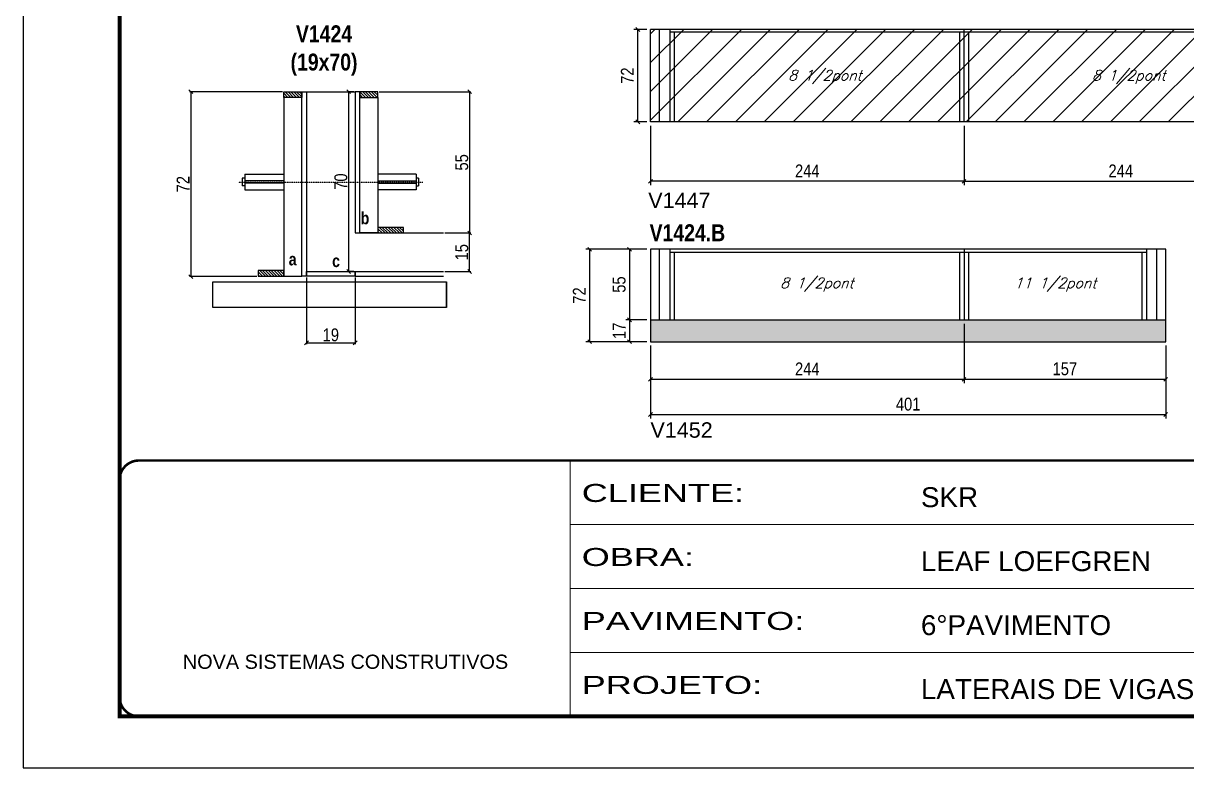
# Model space of a CAD drawing. Extents: x 3309 to 9563, y -2522 to 14608.
# Drawn here: x 8078 to 8983, y 7815 to 8395 of the extents above; entities that cross this region are included whole.
import ezdxf

# ---------------------------------------------------------------- set-up
doc = ezdxf.new("R2010")
doc.units = 0
for name, pattern in [('CONTINUO', [0]), ('DASHED', [0.75, 0.5, -0.25]), ('HIDDEN', [0.375, 0.25, -0.125])]:
    doc.linetypes.add(name, pattern=pattern)
for name, color, linetype in [('5', 5, 'Continuous'), ('barrote', 251, 'Continuous'), ('COTA', 241, 'Continuous'), ('detalhes', 4, 'Continuous'), ('NOMENCLATURA', 7, 'Continuous'), ('Painéis', 200, 'Continuous'), ('SARR_2.2x10', 60, 'Continuous'), ('SARR_2.2x7', 40, 'Continuous'), ('SARR_3.5x7', 81, 'Continuous'), ('TENSOR', 3, 'Continuous'), ('texto', 7, 'Continuous')]:
    doc.layers.add(name, color=color, linetype=linetype)
for name, color, linetype, lineweight in [('CONCRETO', 251, 'Continuous', 25), ('Folhas', 255, 'Continuous', 9), ('Hachura', 251, 'Continuous', 9), ('SARRAFO DE PRESSAO', 251, 'DASHED', 9)]:
    doc.layers.add(name, color=color, linetype=linetype, lineweight=lineweight)
doc.layers.add('Laje_Perimetro', color=7, linetype='Continuous', plot=False)
doc.styles.add('ARIAL', font='arial.ttf')
doc.styles.add('COTA TECNICA', font='techl___.ttf', dxfattribs={"height": 10})
doc.styles.add('COTA TECNICA 2X', font='techl___.ttf', dxfattribs={"height": 10})
doc.styles.add('Romans', font='romans.shx')
doc.styles.get("Standard").update_dxf_attribs({"font": 'arial.ttf'})
doc.styles.add('TECNICA', font='techb___.ttf', dxfattribs={"height": 10})
doc.styles.add('Tecnologia', font='')
doc.styles.get('Tecnologia').set_extended_font_data('Forgotten Futurist')
doc.dimstyles.new('PAINEL', dxfattribs={"dimtxt": 10, "dimasz": 3, "dimexe": 3, "dimexo": 3, "dimgap": 3, "dimtad": 1, "dimdec": 1, "dimzin": 12, "dimdsep": 46, "dimtxsty": 'COTA TECNICA', "dimblk1": 'OBLIQUE', "dimblk2": 'OBLIQUE', "dimsah": 1, "dimcen": 0.9, "dimclrd": 4, "dimclre": 4, "dimclrt": 240, "dimadec": 1, "dimazin": 3, "dimtfac": 1, "dimtdec": 1, "dimtmove": 0, "dimatfit": 3, "dimfxl": 1, "dimtolj": 1, "dimtzin": 12, "dimarcsym": 0})
doc.dimstyles.new('SECAO', dxfattribs={"dimscale": 0.333333, "dimtxt": 5, "dimasz": 9, "dimexe": 3, "dimexo": 3, "dimgap": 3, "dimtad": 1, "dimdec": 1, "dimlfac": 0.5, "dimzin": 12, "dimdsep": 46, "dimtxsty": 'COTA TECNICA 2X', "dimblk1": 'OBLIQUE', "dimblk2": 'OBLIQUE', "dimsah": 1, "dimcen": 0.9, "dimclrd": 4, "dimclre": 4, "dimclrt": 240, "dimadec": 1, "dimazin": 3, "dimtfac": 1, "dimtdec": 1, "dimtmove": 0, "dimatfit": 3, "dimfxl": 1, "dimtolj": 1, "dimtzin": 12, "dimarcsym": 0})

# ---------------------------------------------------------------- blocks, each defined once
blk = doc.blocks.new('9999999999')
at = {"color": 30, "linetype": 'CONTINUO'}
for p, q in [((98564.56, 34230.21), (98564.56, 34429.45)), ((98564.56, 34379.64), (99583.98, 34379.64)), ((98564.56, 34329.83), (99487.98, 34329.83)), ((98564.56, 34280.02), (99487.98, 34280.02))]:
    blk.add_line(p, q, dxfattribs=at)
at = {"color": 30, "linetype": 'CONTINUO', "const_width": 2}
blk.add_lwpolyline([(99583.98, 34230.21), (99583.98, 34414.45, 0.414214), (99568.98, 34429.45), (98228.98, 34429.45, 0.414214), (98213.98, 34414.45), (98213.98, 34245.21, 0.414214), (98228.98, 34230.21), (99583.98, 34230.21)], format="xyb", dxfattribs=at)
at = {"layer": 'Folhas'}
blk.add_lwpolyline([(98138.98, 34190.21), (99623.98, 34190.21), (99623.98, 35240.21), (98138.98, 35240.21)], close=True, dxfattribs=at)
at = {"layer": 'Folhas', "color": 30, "const_width": 3}
blk.add_lwpolyline([(98213.98, 34230.21), (99583.98, 34230.21), (99583.98, 35200.21), (98213.98, 35200.21)], close=True, dxfattribs=at)
at = {"color": 7, "linetype": 'Continuous', "ltscale": 5, "style": 'ARIAL'}
for s, height, p in [('SKR', 15.483, (98837.68, 34393.13)), ('LEAF LOEFGREN', 15.4829, (98837.68, 34343.32)), ('6°PAVIMENTO', 15.4829, (98837.68, 34293.51)), ('NOVA SISTEMAS CONSTRUTIVOS', 11.0592, (98263.19, 34267.21)), ('LATERAIS DE VIGAS', 15.4829, (98837.68, 34243.7))]:
    blk.add_text(s, height=height, dxfattribs=at).set_placement(p)
at = {"layer": 'Folhas', "color": 7, "style": 'Tecnologia', "width": 1.5}
for s, p in [('CLIENTE:', (98573.65, 34397.17)), ('OBRA:', (98573.65, 34347.31)), ('PAVIMENTO:', (98573.65, 34297.5)), ('PROJETO:', (98573.65, 34247.69))]:
    blk.add_text(s, height=14, dxfattribs=at).set_placement(p)
blk = doc.blocks.new('_Oblique')
at = {"color": 0, "linetype": 'ByBlock', "lineweight": -2}
blk.add_line((-0.5, -0.5), (0.5, 0.5), dxfattribs=at)
blk = doc.blocks.new('*D2292')
at = {"layer": 'COTA', "color": 4, "lineweight": -2, "transparency": 16777216}
for p, q in [((8298.26, 8196.79), (8298.26, 8144.92)), ((8336.26, 8196.79), (8336.26, 8144.92)), ((8298.26, 8145.92), (8336.26, 8145.92))]:
    blk.add_line(p, q, dxfattribs=at)
at = {"layer": 'Defpoints', "color": 0, "transparency": 16777216}
for p in [(8298.26, 8197.79), (8336.26, 8197.79), (8336.26, 8145.92)]:
    blk.add_point(p, dxfattribs=at)
at = {"layer": 'COTA', "color": 4, "lineweight": -2, "transparency": 16777216, "xscale": 3, "yscale": 3, "zscale": 3, "rotation": 180}
blk.add_blockref('_Oblique', (8298.26, 8145.92), dxfattribs=at)
at = {"layer": 'COTA', "color": 4, "lineweight": -2, "transparency": 16777216, "xscale": 3, "yscale": 3, "zscale": 3}
blk.add_blockref('_Oblique', (8336.26, 8145.92), dxfattribs=at)
at = {"layer": 'COTA', "color": 240, "transparency": 16777216, "insert": (8317.26, 8152.01), "char_height": 10, "attachment_point": 5, "style": 'COTA TECNICA 2X'}
blk.add_mtext('\\A1;19', dxfattribs=at)
blk = doc.blocks.new('*D2293')
at = {"layer": 'COTA', "color": 4, "lineweight": -2, "transparency": 16777216}
for p, q in [((8354.86, 8341.39), (8426.31, 8341.39)), ((8425.31, 8341.39), (8425.31, 8231.39)), ((8405.96, 8231.39), (8426.31, 8231.39))]:
    blk.add_line(p, q, dxfattribs=at)
at = {"layer": 'Defpoints', "color": 0, "transparency": 16777216}
for p in [(8353.86, 8341.39), (8404.96, 8231.39, 0), (8425.31, 8231.39)]:
    blk.add_point(p, dxfattribs=at)
at = {"layer": 'COTA', "color": 4, "lineweight": -2, "transparency": 16777216, "xscale": 3, "yscale": 3, "zscale": 3}
for p, rotation in [((8425.31, 8341.39), 90), ((8425.31, 8231.39), 270)]:
    blk.add_blockref('_Oblique', p, dxfattribs=dict(at, rotation=rotation))
at = {"layer": 'COTA', "color": 240, "transparency": 16777216, "insert": (8419.2, 8286.39), "char_height": 10, "attachment_point": 5, "rotation": 90, "style": 'COTA TECNICA 2X'}
blk.add_mtext('\\A1;55', dxfattribs=at)
blk = doc.blocks.new('*D2294')
at = {"layer": 'COTA', "color": 4, "lineweight": -2, "transparency": 16777216}
for p, q in [((8279.66, 8341.39), (8207.34, 8341.39)), ((8208.34, 8341.39), (8208.34, 8197.39)), ((8259.66, 8197.39), (8207.34, 8197.39))]:
    blk.add_line(p, q, dxfattribs=at)
at = {"layer": 'Defpoints', "color": 0, "transparency": 16777216}
for p in [(8280.66, 8341.39), (8208.34, 8197.39), (8260.66, 8197.39, 0)]:
    blk.add_point(p, dxfattribs=at)
at = {"layer": 'COTA', "color": 4, "lineweight": -2, "transparency": 16777216, "xscale": 3, "yscale": 3, "zscale": 3}
for p, rotation in [((8208.34, 8341.39), 90), ((8208.34, 8197.39), 270)]:
    blk.add_blockref('_Oblique', p, dxfattribs=dict(at, rotation=rotation))
at = {"layer": 'COTA', "color": 240, "transparency": 16777216, "insert": (8202.27, 8269.39), "char_height": 10, "attachment_point": 5, "rotation": 90, "style": 'COTA TECNICA 2X'}
blk.add_mtext('\\A1;72', dxfattribs=at)
blk = doc.blocks.new('*D2295')
at = {"layer": 'COTA', "color": 4, "lineweight": -2, "transparency": 16777216}
for p, q in [((8335.26, 8341.39), (8330.19, 8341.39)), ((8331.19, 8201.39), (8331.19, 8341.39)), ((8335.26, 8201.39), (8330.19, 8201.39))]:
    blk.add_line(p, q, dxfattribs=at)
at = {"layer": 'Defpoints', "color": 0, "transparency": 16777216}
for p in [(8331.19, 8341.39), (8336.26, 8341.39), (8336.26, 8201.39)]:
    blk.add_point(p, dxfattribs=at)
at = {"layer": 'COTA', "color": 4, "lineweight": -2, "transparency": 16777216, "xscale": 3, "yscale": 3, "zscale": 3}
for p, rotation in [((8331.19, 8341.39), 90), ((8331.19, 8201.39), 270)]:
    blk.add_blockref('_Oblique', p, dxfattribs=dict(at, rotation=rotation))
at = {"layer": 'COTA', "color": 240, "transparency": 16777216, "insert": (8325.08, 8271.39), "char_height": 10, "attachment_point": 5, "rotation": 90, "style": 'COTA TECNICA 2X'}
blk.add_mtext('\\A1;70', dxfattribs=at)
blk = doc.blocks.new('*D2296')
at = {"layer": 'COTA', "color": 4, "lineweight": -2, "transparency": 16777216}
for p, q in [((8405.96, 8231.39), (8426.31, 8231.39)), ((8425.31, 8201.39), (8425.31, 8231.39)), ((8405.96, 8201.39), (8426.31, 8201.39))]:
    blk.add_line(p, q, dxfattribs=at)
at = {"layer": 'Defpoints', "color": 0, "transparency": 16777216}
for p in [(8404.96, 8231.39), (8425.31, 8231.39), (8404.96, 8201.39)]:
    blk.add_point(p, dxfattribs=at)
at = {"layer": 'COTA', "color": 4, "lineweight": -2, "transparency": 16777216, "xscale": 3, "yscale": 3, "zscale": 3}
for p, rotation in [((8425.31, 8231.39), 90), ((8425.31, 8201.39), 270)]:
    blk.add_blockref('_Oblique', p, dxfattribs=dict(at, rotation=rotation))
at = {"layer": 'COTA', "color": 240, "transparency": 16777216, "insert": (8419.2, 8216.39), "char_height": 10, "attachment_point": 5, "rotation": 90, "style": 'COTA TECNICA 2X'}
blk.add_mtext('\\A1;15', dxfattribs=at)
blk = doc.blocks.new('*D2297')
at = {"layer": 'COTA', "color": 4, "linetype": 'ByBlock', "lineweight": -2, "transparency": 16777216}
for p, q in [((8566.09, 8314.89), (8566.09, 8268.64)), ((8810.09, 8314.89), (8810.09, 8268.64)), ((8810.09, 8271.64), (8566.09, 8271.64))]:
    blk.add_line(p, q, dxfattribs=at)
at = {"layer": 'Defpoints', "color": 0, "linetype": 'ByBlock', "transparency": 16777216}
for p in [(8566.09, 8317.89), (8810.09, 8317.89), (8566.09, 8271.64)]:
    blk.add_point(p, dxfattribs=at)
at = {"layer": 'COTA', "color": 4, "linetype": 'ByBlock', "lineweight": -2, "transparency": 16777216, "xscale": 3, "yscale": 3, "zscale": 3, "rotation": 180}
blk.add_blockref('_Oblique', (8566.09, 8271.64), dxfattribs=at)
at = {"layer": 'COTA', "color": 4, "linetype": 'ByBlock', "lineweight": -2, "transparency": 16777216, "xscale": 3, "yscale": 3, "zscale": 3}
blk.add_blockref('_Oblique', (8810.09, 8271.64), dxfattribs=at)
at = {"layer": 'COTA', "color": 240, "linetype": 'ByBlock', "transparency": 16777216, "insert": (8688.09, 8279.72), "char_height": 10, "attachment_point": 5, "style": 'COTA TECNICA'}
blk.add_mtext('\\A1;244', dxfattribs=at)
blk = doc.blocks.new('*D2298')
at = {"layer": 'COTA', "color": 4, "lineweight": -2, "transparency": 16777216}
for p, q in [((8810.09, 8314.89), (8810.09, 8268.64)), ((9054.09, 8314.89), (9054.09, 8268.64)), ((8810.09, 8271.64), (9054.09, 8271.64))]:
    blk.add_line(p, q, dxfattribs=at)
at = {"layer": 'Defpoints', "color": 0, "transparency": 16777216}
for p in [(8810.09, 8317.89, 0), (9054.09, 8317.89, 0), (9054.09, 8271.64)]:
    blk.add_point(p, dxfattribs=at)
at = {"layer": 'COTA', "color": 4, "lineweight": -2, "transparency": 16777216, "xscale": 3, "yscale": 3, "zscale": 3, "rotation": 180}
blk.add_blockref('_Oblique', (8810.09, 8271.64), dxfattribs=at)
at = {"layer": 'COTA', "color": 4, "lineweight": -2, "transparency": 16777216, "xscale": 3, "yscale": 3, "zscale": 3}
blk.add_blockref('_Oblique', (9054.09, 8271.64), dxfattribs=at)
at = {"layer": 'COTA', "color": 240, "transparency": 16777216, "insert": (8932.09, 8279.72), "char_height": 10, "attachment_point": 5, "style": 'COTA TECNICA'}
blk.add_mtext('\\A1;244', dxfattribs=at)
blk = doc.blocks.new('*D2300')
at = {"layer": 'COTA', "color": 4, "lineweight": -2, "transparency": 16777216}
for p, q in [((8563.09, 8389.89), (8553.14, 8389.89)), ((8556.14, 8317.89), (8556.14, 8389.89)), ((8563.09, 8317.89), (8553.14, 8317.89))]:
    blk.add_line(p, q, dxfattribs=at)
at = {"layer": 'Defpoints', "color": 0, "transparency": 16777216}
for p in [(8556.14, 8389.89), (8566.09, 8389.89), (8566.09, 8317.89)]:
    blk.add_point(p, dxfattribs=at)
at = {"layer": 'COTA', "color": 4, "lineweight": -2, "transparency": 16777216, "xscale": 3, "yscale": 3, "zscale": 3}
for p, rotation in [((8556.14, 8389.89), 90), ((8556.14, 8317.89), 270)]:
    blk.add_blockref('_Oblique', p, dxfattribs=dict(at, rotation=rotation))
at = {"layer": 'COTA', "color": 240, "transparency": 16777216, "insert": (8548.07, 8353.89), "char_height": 10, "attachment_point": 5, "rotation": 90, "style": 'COTA TECNICA'}
blk.add_mtext('\\A1;72', dxfattribs=at)
blk = doc.blocks.new('*D2302')
at = {"layer": 'COTA', "color": 4, "lineweight": -2, "transparency": 16777216}
for p, q in [((8566.09, 8143.72), (8566.09, 8086.99)), ((8967.09, 8143.72), (8967.09, 8086.99)), ((8566.09, 8089.99), (8967.09, 8089.99))]:
    blk.add_line(p, q, dxfattribs=at)
at = {"layer": 'Defpoints', "color": 0, "transparency": 16777216}
for p in [(8566.09, 8146.72), (8967.09, 8146.72), (8967.09, 8089.99)]:
    blk.add_point(p, dxfattribs=at)
at = {"layer": 'COTA', "color": 4, "lineweight": -2, "transparency": 16777216, "xscale": 3, "yscale": 3, "zscale": 3, "rotation": 180}
blk.add_blockref('_Oblique', (8566.09, 8089.99), dxfattribs=at)
at = {"layer": 'COTA', "color": 4, "lineweight": -2, "transparency": 16777216, "xscale": 3, "yscale": 3, "zscale": 3}
blk.add_blockref('_Oblique', (8967.09, 8089.99), dxfattribs=at)
at = {"layer": 'COTA', "color": 240, "transparency": 16777216, "insert": (8766.59, 8098.09), "char_height": 10, "attachment_point": 5, "style": 'COTA TECNICA'}
blk.add_mtext('\\A1;401', dxfattribs=at)
blk = doc.blocks.new('*D2303')
at = {"layer": 'COTA', "color": 4, "lineweight": -2, "transparency": 16777216}
for p, q in [((8810.09, 8160.72), (8810.09, 8114.46)), ((8566.09, 8143.72), (8566.09, 8114.46)), ((8566.09, 8117.46), (8810.09, 8117.46))]:
    blk.add_line(p, q, dxfattribs=at)
at = {"layer": 'Defpoints', "color": 0, "transparency": 16777216}
for p in [(8810.09, 8163.72), (8566.09, 8146.72), (8810.09, 8117.46)]:
    blk.add_point(p, dxfattribs=at)
at = {"layer": 'COTA', "color": 4, "lineweight": -2, "transparency": 16777216, "xscale": 3, "yscale": 3, "zscale": 3, "rotation": 180}
blk.add_blockref('_Oblique', (8566.09, 8117.46), dxfattribs=at)
at = {"layer": 'COTA', "color": 4, "lineweight": -2, "transparency": 16777216, "xscale": 3, "yscale": 3, "zscale": 3}
blk.add_blockref('_Oblique', (8810.09, 8117.46), dxfattribs=at)
at = {"layer": 'COTA', "color": 240, "transparency": 16777216, "insert": (8688.09, 8125.54), "char_height": 10, "attachment_point": 5, "style": 'COTA TECNICA'}
blk.add_mtext('\\A1;244', dxfattribs=at)
blk = doc.blocks.new('*D2304')
at = {"layer": 'COTA', "color": 4, "lineweight": -2, "transparency": 16777216}
for p, q in [((8810.09, 8160.72), (8810.09, 8114.46)), ((8967.09, 8143.72), (8967.09, 8114.46)), ((8810.09, 8117.46), (8967.09, 8117.46))]:
    blk.add_line(p, q, dxfattribs=at)
at = {"layer": 'Defpoints', "color": 0, "transparency": 16777216}
for p in [(8810.09, 8163.72), (8967.09, 8146.72), (8967.09, 8117.46)]:
    blk.add_point(p, dxfattribs=at)
at = {"layer": 'COTA', "color": 4, "lineweight": -2, "transparency": 16777216, "xscale": 3, "yscale": 3, "zscale": 3, "rotation": 180}
blk.add_blockref('_Oblique', (8810.09, 8117.46), dxfattribs=at)
at = {"layer": 'COTA', "color": 4, "lineweight": -2, "transparency": 16777216, "xscale": 3, "yscale": 3, "zscale": 3}
blk.add_blockref('_Oblique', (8967.09, 8117.46), dxfattribs=at)
at = {"layer": 'COTA', "color": 240, "transparency": 16777216, "insert": (8888.59, 8125.57), "char_height": 10, "attachment_point": 5, "style": 'COTA TECNICA'}
blk.add_mtext('\\A1;157', dxfattribs=at)
blk = doc.blocks.new('*D2311')
at = {"layer": 'COTA', "color": 4, "lineweight": -2, "transparency": 16777216}
for p, q in [((8563.09, 8218.72), (8546.78, 8218.72)), ((8549.78, 8218.72), (8549.78, 8163.72)), ((8563.09, 8163.72), (8546.78, 8163.72))]:
    blk.add_line(p, q, dxfattribs=at)
at = {"layer": 'Defpoints', "color": 0, "transparency": 16777216}
for p in [(8566.09, 8218.72), (8549.78, 8163.72), (8566.09, 8163.72)]:
    blk.add_point(p, dxfattribs=at)
at = {"layer": 'COTA', "color": 4, "lineweight": -2, "transparency": 16777216, "xscale": 3, "yscale": 3, "zscale": 3}
for p, rotation in [((8549.78, 8218.72), 90), ((8549.78, 8163.72), 270)]:
    blk.add_blockref('_Oblique', p, dxfattribs=dict(at, rotation=rotation))
at = {"layer": 'COTA', "color": 240, "transparency": 16777216, "insert": (8541.67, 8191.22), "char_height": 10, "attachment_point": 5, "rotation": 90, "style": 'COTA TECNICA'}
blk.add_mtext('\\A1;55', dxfattribs=at)
blk = doc.blocks.new('*D2312')
at = {"layer": 'COTA', "color": 4, "lineweight": -2, "transparency": 16777216}
for p, q in [((8563.09, 8163.72), (8546.78, 8163.72)), ((8549.78, 8163.72), (8549.78, 8146.72)), ((8563.09, 8146.72), (8546.78, 8146.72))]:
    blk.add_line(p, q, dxfattribs=at)
at = {"layer": 'Defpoints', "color": 0, "transparency": 16777216}
for p in [(8566.09, 8163.72), (8549.78, 8146.72), (8566.09, 8146.72)]:
    blk.add_point(p, dxfattribs=at)
at = {"layer": 'COTA', "color": 4, "lineweight": -2, "transparency": 16777216, "xscale": 3, "yscale": 3, "zscale": 3}
for p, rotation in [((8549.78, 8163.72), 90), ((8549.78, 8146.72), 270)]:
    blk.add_blockref('_Oblique', p, dxfattribs=dict(at, rotation=rotation))
at = {"layer": 'COTA', "color": 240, "transparency": 16777216, "insert": (8541.7, 8155.22), "char_height": 10, "attachment_point": 5, "rotation": 90, "style": 'COTA TECNICA'}
blk.add_mtext('\\A1;17', dxfattribs=at)
blk = doc.blocks.new('*D2313')
at = {"layer": 'COTA', "color": 4, "lineweight": -2, "transparency": 16777216}
for p, q in [((8563.09, 8218.72), (8515.74, 8218.72)), ((8518.74, 8146.72), (8518.74, 8218.72)), ((8563.09, 8146.72), (8515.74, 8146.72))]:
    blk.add_line(p, q, dxfattribs=at)
at = {"layer": 'Defpoints', "color": 0, "transparency": 16777216}
for p in [(8518.74, 8218.72), (8566.09, 8218.72), (8566.09, 8146.72)]:
    blk.add_point(p, dxfattribs=at)
at = {"layer": 'COTA', "color": 4, "lineweight": -2, "transparency": 16777216, "xscale": 3, "yscale": 3, "zscale": 3}
for p, rotation in [((8518.74, 8218.72), 90), ((8518.74, 8146.72), 270)]:
    blk.add_blockref('_Oblique', p, dxfattribs=dict(at, rotation=rotation))
at = {"layer": 'COTA', "color": 240, "transparency": 16777216, "insert": (8510.67, 8182.72), "char_height": 10, "attachment_point": 5, "rotation": 90, "style": 'COTA TECNICA'}
blk.add_mtext('\\A1;72', dxfattribs=at)

msp = doc.modelspace()

# ---------------------------------------------------------------- hatches: boundary and pattern name
at = {"layer": 'COTA'}
h = msp.add_hatch(dxfattribs=at)
h.set_pattern_fill('AR-CONC', color=256, scale=0.03)
h.set_pattern_definition([(50, (4801.829, 769.3704), (5.46554, -0.4781726), [0.5715, -6.2865]), (355, (4801.829, 769.3704), (-1.0573026, 5.7317054), [0.4572, -5.0292175]), (100.451445, (4802.2846, 769.3306), (4.4082374, 5.2535326), [0.4857003, -5.3427073]), (46.1842, (4801.829, 770.8944), (8.132371, -1.26127), [0.85725, -9.42975]), (96.63556, (4802.507, 770.789), (7.122124, 7.422784), [0.728551, -8.014068]), (351.18415, (4801.829, 770.8944), (7.122124, 7.422784), [0.685799, -7.543792]), (21, (4802.591, 770.5134), (4.5484317, -3.067956), [0.5715, -6.2865]), (326, (4802.591, 770.5134), (1.854061, 5.525639), [0.4572, -5.0292]), (71.451445, (4802.97, 770.258), (6.4024926, 2.457683), [0.4857003, -5.342698]), (37.5, (4801.8292, 769.3704), (0.0926581, 2.53665117), [0, -4.96824, 0, -5.1054, 0, -5.04825]), (7.5, (4801.8292, 769.3704), (2.0045899, 3.00541724), [0, -2.91084, 0, -4.85394, 0, -1.92405]), (327.5, (4800.13, 769.3704), (4.06771786, -0.1718623), [0, -1.905, 0, -5.9436, 0, -7.8867]), (317.5, (4799.368, 769.3704), (4.4438754, 0.7627947), [0, -2.4765, 0, -3.94716, 0, -5.6007])])
h.paths.add_polyline_path([(8967.09, 8146.72), (8967.09, 8163.72), (8566.09, 8163.72), (8566.09, 8146.72)])
at = {"layer": 'Hachura', "linetype": 'ByBlock'}
h = msp.add_hatch(dxfattribs=at)
h.set_pattern_fill('ANSI31', color=256, scale=5)
h.paths.add_polyline_path([(8810.09, 8317.89), (8810.09, 8389.89), (8566.09, 8389.89), (8566.09, 8317.89)])
h.paths.add_polyline_path([(8810.09, 8389.89), (8810.09, 8317.89), (9054.09, 8317.89), (9054.09, 8389.89)])
at = {"layer": 'SARR_2.2x10'}
h = msp.add_hatch(dxfattribs=at)
h.set_pattern_fill('ANSI31', color=256, scale=0.5, angle=90)
h.set_pattern_definition([(135, (41453.8938, -115280.7778), (-1.122532015, -1.122532015), [])])
h.paths.add_polyline_path([(8373.86, 8235.79), (8373.86, 8231.39), (8353.86, 8231.39), (8353.86, 8235.79)])
h = msp.add_hatch(dxfattribs=at)
h.set_pattern_fill('ANSI31', color=256, scale=0.5, angle=90)
h.set_pattern_definition([(135, (41547.0938, -115314.3778), (-1.122532015, -1.122532015), [])])
h.paths.add_polyline_path([(8280.66, 8202.19), (8280.66, 8197.79), (8260.66, 8197.79), (8260.66, 8202.19)])
at = {"layer": 'SARR_2.2x7'}
h = msp.add_hatch(dxfattribs=at)
h.set_pattern_fill('ANSI31', color=256, scale=0.5, angle=90)
h.set_pattern_definition([(135, (41447.8938, -115175.1778), (-1.122532015, -1.122532015), [])])
h.paths.add_polyline_path([(8294.66, 8341.39), (8294.66, 8336.99), (8280.66, 8336.99), (8280.66, 8341.39)])
h = msp.add_hatch(dxfattribs=at)
h.set_pattern_fill('ANSI31', color=256, scale=0.5, angle=90)
h.set_pattern_definition([(135, (41467.8938, -115175.1778), (-1.122532015, -1.122532015), [])])
h.paths.add_polyline_path([(8339.86, 8341.39), (8339.86, 8336.99), (8353.86, 8336.99), (8353.86, 8341.39)])

# ---------------------------------------------------------------- linework, layer by layer
at = {"ltscale": 3}
for p, q in [((8250.36, 8277.08), (8250.36, 8265.08)), ((8250.36, 8277.08), (8280.36, 8277.08)), ((8383.56, 8277.08), (8353.56, 8277.08)), ((8383.56, 8277.08), (8383.56, 8265.08)), ((8248.36, 8274.08), (8248.36, 8268.08)), ((8250.36, 8274.08), (8248.36, 8274.08)), ((8250.36, 8268.08), (8248.36, 8268.08)), ((8280.36, 8272.08), (8250.36, 8272.08)), ((8280.36, 8270.08), (8250.36, 8270.08)), ((8353.56, 8272.08), (8383.56, 8272.08)), ((8353.56, 8270.08), (8383.56, 8270.08)), ((8385.56, 8274.08), (8383.56, 8274.08)), ((8383.56, 8268.08), (8385.56, 8268.08)), ((8385.56, 8274.08), (8385.56, 8268.08)), ((8250.36, 8265.08), (8280.36, 8265.08)), ((8383.56, 8265.08), (8353.56, 8265.08))]:
    msp.add_line(p, q, dxfattribs=at)
at = {"layer": 'barrote'}
msp.add_lwpolyline([(8407.31, 8173.39), (8225.4, 8173.39), (8225.4, 8193.39), (8407.31, 8193.39)], close=True, dxfattribs=at)
at = {"layer": 'CONCRETO', "linetype": 'Continuous'}
for p, q in [((8298.26, 8341.39), (8336.26, 8341.39)), ((8336.26, 8231.39), (8404.96, 8231.39))]:
    msp.add_line(p, q, dxfattribs=at)
at = {"layer": 'COTA'}
for p, q in [((8566.09, 8163.72), (8566.09, 8146.72)), ((8967.09, 8146.72), (8967.09, 8163.72)), ((8566.09, 8146.72), (8967.09, 8146.72))]:
    msp.add_line(p, q, dxfattribs=at)
at = {"layer": 'detalhes', "color": 250}
msp.add_line((8407.31, 8173.39), (8407.31, 8193.39), dxfattribs=at)
at = {"layer": 'Laje_Perimetro'}
msp.add_lwpolyline([(9562.87, 8864.98), (8077.87, 8864.98), (8077.87, 7814.98), (9562.87, 7814.98)], close=True, dxfattribs=at)
at = {"layer": 'Painéis', "linetype": 'ByBlock'}
for p, q in [((9326.09, 8389.89), (8566.09, 8389.89)), ((8566.09, 8317.89), (8566.09, 8389.89)), ((8810.09, 8317.89), (8810.09, 8389.89)), ((9326.09, 8317.89), (8566.09, 8317.89)), ((8967.09, 8218.72), (8566.09, 8218.72)), ((8566.09, 8218.72), (8566.09, 8163.72)), ((8810.09, 8218.72), (8810.09, 8163.72)), ((8967.09, 8163.72), (8967.09, 8218.72)), ((8566.09, 8163.72), (8967.09, 8163.72))]:
    msp.add_line(p, q, dxfattribs=at)
at = {"layer": 'Painéis', "linetype": 'Continuous'}
for points in [[(8294.66, 8197.79), (8294.66, 8341.39), (8298.26, 8341.39), (8298.26, 8197.79)], [(8339.86, 8231.39), (8339.86, 8341.39), (8336.26, 8341.39), (8336.26, 8231.39)], [(8298.26, 8201.39), (8336.26, 8201.39), (8336.26, 8197.79), (8298.26, 8197.79)]]:
    msp.add_lwpolyline(points, close=True, dxfattribs=at)
msp.add_lwpolyline([(8404.96, 8197.39), (8336.26, 8197.39), (8336.26, 8201.39), (8404.96, 8201.39)], dxfattribs=at)
at = {"layer": 'SARR_2.2x10'}
for points in [[(8373.86, 8235.79), (8353.86, 8235.79), (8353.86, 8231.39), (8373.86, 8231.39)], [(8280.66, 8202.19), (8260.66, 8202.19), (8260.66, 8197.79), (8280.66, 8197.79)]]:
    msp.add_lwpolyline(points, close=True, dxfattribs=at)
at = {"layer": 'SARR_2.2x7', "linetype": 'Continuous'}
for p, q in [((8573.09, 8317.89), (8573.09, 8389.89)), ((8810.09, 8387.69), (8581.09, 8387.69)), ((9054.09, 8387.69), (8810.09, 8387.69)), ((8573.09, 8163.72), (8573.09, 8218.72)), ((8581.09, 8216.52), (8810.09, 8216.52)), ((8810.09, 8216.52), (8952.09, 8216.52)), ((8960.09, 8163.72), (8960.09, 8218.72))]:
    msp.add_line(p, q, dxfattribs=at)
at = {"layer": 'SARR_2.2x7', "elevation": 0}
for points in [[(8280.66, 8341.39), (8294.66, 8341.39), (8294.66, 8336.99), (8280.66, 8336.99)], [(8353.86, 8341.39), (8339.86, 8341.39), (8339.86, 8336.99), (8353.86, 8336.99)]]:
    msp.add_lwpolyline(points, close=True, dxfattribs=at)
at = {"layer": 'SARR_3.5x7'}
for p, q in [((8581.09, 8389.89), (8581.09, 8317.89)), ((8584.59, 8387.69), (8584.59, 8317.89)), ((8806.59, 8387.69), (8806.59, 8317.89)), ((8813.59, 8387.69), (8813.59, 8317.89)), ((8581.09, 8218.72), (8581.09, 8163.72)), ((8584.59, 8216.52), (8584.59, 8163.72)), ((8806.59, 8216.52), (8806.59, 8163.72)), ((8813.59, 8216.52), (8813.59, 8163.72)), ((8948.59, 8216.52), (8948.59, 8163.72)), ((8952.09, 8218.72), (8952.09, 8163.72))]:
    msp.add_line(p, q, dxfattribs=at)
for points in [[(8294.66, 8336.99), (8280.66, 8336.99), (8280.66, 8197.79), (8294.66, 8197.79)], [(8339.86, 8336.99), (8353.86, 8336.99), (8353.86, 8231.39), (8339.86, 8231.39)]]:
    msp.add_lwpolyline(points, close=True, dxfattribs=at)
at = {"layer": 'TENSOR', "linetype": 'HIDDEN', "ltscale": 0.5}
msp.add_line((8245.36, 8271.08), (8388.86, 8271.08), dxfattribs=at)

# ---------------------------------------------------------------- block references
at = {"layer": 'SARRAFO DE PRESSAO', "color": 6, "linetype": 'ByBlock'}
msp.add_blockref('9999999999', (-90061.11, -26375.22), dxfattribs=at)

# ---------------------------------------------------------------- texts
at = {"layer": '5', "linetype": 'Continuous'}
for s, rotation, p in [('V1447', 0.00004, (8564.3, 8250.8)), ('V1452', 359.99996, (8566.03, 8071.97))]:
    msp.add_text(s, height=12, rotation=rotation, dxfattribs=at).set_placement(p)
at = {"layer": 'detalhes', "style": 'TECNICA'}
for s, p in [('b', (8340.45, 8238.19)), ('a', (8284.48, 8206.16)), ('c', (8318.26, 8204.86))]:
    msp.add_text(s, height=9.6, dxfattribs=at).set_placement(p)
at = {"layer": 'NOMENCLATURA', "style": 'TECNICA'}
msp.add_text('V1424.B', height=13.2, dxfattribs=at).set_placement((8565.37, 8224.96))
at = {"layer": 'NOMENCLATURA', "insert": (8311.96, 8393.09), "char_height": 13.2, "attachment_point": 2, "style": 'TECNICA'}
msp.add_mtext_dynamic_manual_height_columns('V1424\\P(19x70)', width=300.2766, gutter_width=1, heights=[0], dxfattribs=at)
at = {"layer": 'texto', "color": 2, "char_height": 8, "attachment_point": 5, "style": 'Romans'}
for s, insert in [('{\\Q19;\\C256;8 1/2pont}', (8701.84, 8352.89)), ('{\\Q19;\\C256;8 1/2pont}', (8938.34, 8352.89)), ('{\\Q19;\\C256;8 1/2pont}', (8695.59, 8191.22)), ('{\\Q19;\\C256;11 1/2pont}', (8881.09, 8191.22))]:
    msp.add_mtext(s, dxfattribs=dict(at, insert=insert))

# ---------------------------------------------------------------- dimensions: what is measured, and where the dimension line sits
at = {"layer": 'COTA'}
for base, p1, p2, angle, dimstyle, picture, middle in [((8556.14, 8389.89), (8566.09, 8317.89), (8566.09, 8389.89), 90, 'PAINEL', '*D2300', (8548.07, 8353.89)), ((8208.34, 8197.39, 0), (8280.66, 8341.39), (8260.66, 8197.39), 90, 'SECAO', '*D2294', (8202.27, 8269.39, 0)), ((8331.19, 8341.39), (8336.26, 8201.39), (8336.26, 8341.39), 90, 'SECAO', '*D2295', (8325.08, 8271.39)), ((8425.31, 8231.39, 0), (8353.86, 8341.39), (8404.96, 8231.39), 90, 'SECAO', '*D2293', (8419.2, 8286.39, 0)), ((8425.31, 8231.39), (8404.96, 8201.39), (8404.96, 8231.39), 90, 'SECAO', '*D2296', (8419.2, 8216.39)), ((8518.74, 8218.72), (8566.09, 8146.72), (8566.09, 8218.72), 90, 'PAINEL', '*D2313', (8510.67, 8182.72)), ((8549.78, 8163.72), (8566.09, 8218.72), (8566.09, 8163.72), 90, 'PAINEL', '*D2311', (8541.67, 8191.22)), ((8549.78, 8146.72), (8566.09, 8163.72), (8566.09, 8146.72), 90, 'PAINEL', '*D2312', (8541.7, 8155.22)), ((8967.09, 8089.99), (8566.09, 8146.72), (8967.09, 8146.72), 180, 'PAINEL', '*D2302', (8766.59, 8098.09))]:
    dim = msp.add_linear_dim(base=base, p1=p1, p2=p2, angle=angle, dimstyle=dimstyle, dxfattribs=at)
    dim.commit()
    dim.dimension.update_dxf_attribs({"geometry": picture, "text_midpoint": middle})
at = {"layer": 'COTA', "linetype": 'ByBlock'}
dim = msp.add_linear_dim(base=(8566.09, 8271.64), p1=(8810.09, 8317.89), p2=(8566.09, 8317.89), angle=180, dimstyle='PAINEL', override={"dimtmove": 1}, dxfattribs=at)
dim.commit()
dim.dimension.update_dxf_attribs({"geometry": '*D2297', "text_midpoint": (8688.09, 8279.72)})
at = {"layer": 'COTA'}
for base, p1, p2, picture, middle in [((9054.09, 8271.64, 0), (8810.09, 8317.89), (9054.09, 8317.89), '*D2298', (8932.09, 8279.72, 0)), ((8810.09, 8117.46), (8566.09, 8146.72), (8810.09, 8163.72), '*D2303', (8688.09, 8125.54))]:
    dim = msp.add_linear_dim(base=base, p1=p1, p2=p2, dimstyle='PAINEL', dxfattribs=at)
    dim.commit()
    dim.dimension.update_dxf_attribs({"geometry": picture, "text_midpoint": middle})
dim = msp.add_linear_dim(base=(8336.26, 8145.92), p1=(8298.26, 8197.79), p2=(8336.26, 8197.79), dimstyle='SECAO', dxfattribs=at)
dim.commit()
dim.dimension.update_dxf_attribs({"geometry": '*D2292', "text_midpoint": (8317.26, 8145.92), "dimtype": 160})
dim = msp.add_linear_dim(base=(8967.09, 8117.46), p1=(8810.09, 8163.72), p2=(8967.09, 8146.72), dimstyle='PAINEL', override={"dimtmove": 1}, dxfattribs=at)
dim.commit()
dim.dimension.update_dxf_attribs({"geometry": '*D2304', "text_midpoint": (8888.59, 8125.57)})

doc.saveas('drawing.dxf')
